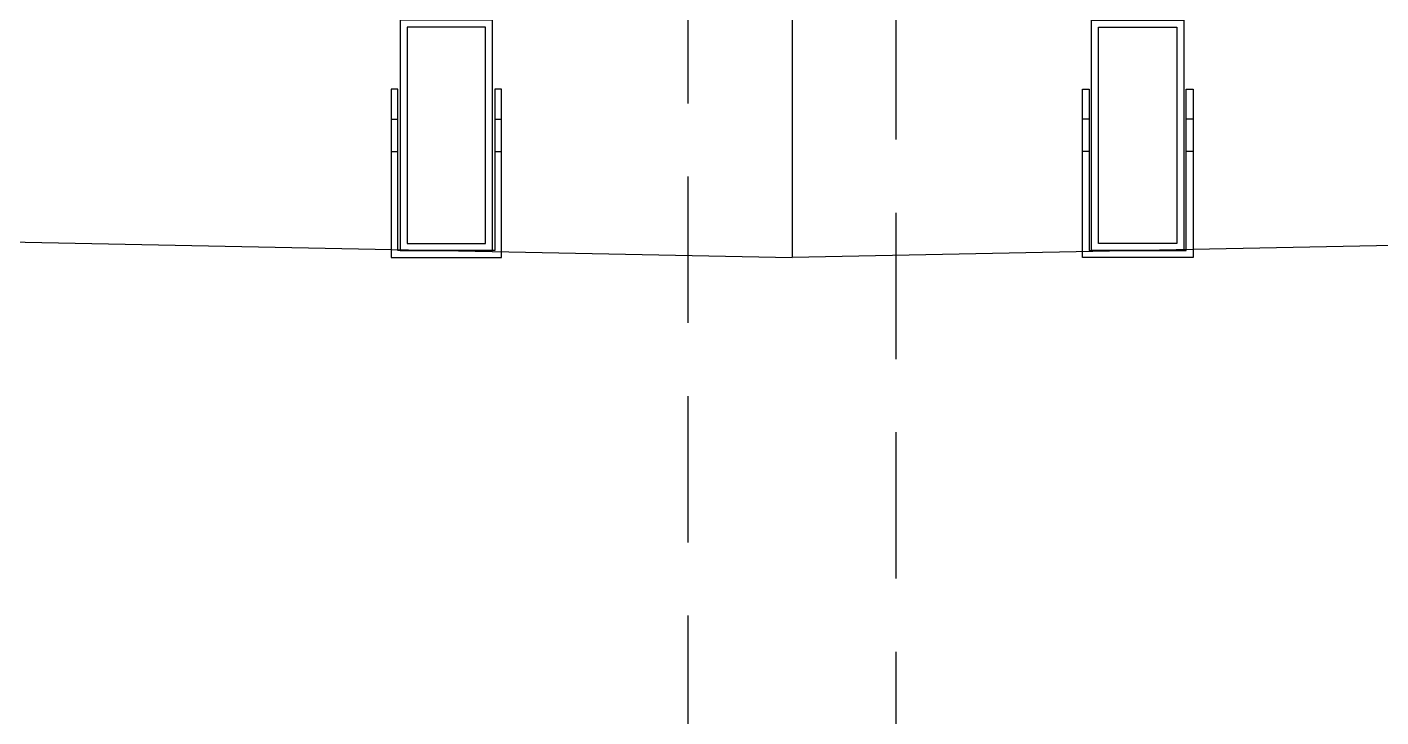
# Model space of a CAD drawing. Header units: centimetres. Extents: x 77182 to 116086, y 20619 to 33555.
# Drawn here: x 87350.8 to 87409.6, y 22726 to 22755.9 of the extents above; entities that cross this region are included whole.
import ezdxf

# ---------------------------------------------------------------- set-up
doc = ezdxf.new("R2010")
doc.units = ezdxf.units.CM
doc.header["$LTSCALE"] = 100
doc.linetypes.add('HIDDEN', pattern=[9.525, 6.35, -3.175])
for name, color, linetype in [('A-ELEV-01', 255, 'Continuous'), ('A-ELEV-02', 253, 'Continuous'), ('M-PIPE', 235, 'Continuous'), ('S-STEL', 3, 'Continuous')]:
    doc.layers.add(name, color=color, linetype=linetype)

# ---------------------------------------------------------------- blocks, each defined once
blk = doc.blocks.new('SYPHONKES')
at = {"ltscale": 0.1}
blk.add_lwpolyline([(0, 27.038), (0, -2.482)], dxfattribs=at)
blk = doc.blocks.new('A$Ccc9a2781')
at = {"linetype": 'HIDDEN', "ltscale": 0.1}
for points in [[(702.5, 237.5), (702.5, 1047.28)], [(792.5, 1047.28), (792.5, 237.5)]]:
    blk.add_lwpolyline(points, dxfattribs=at)
at = {"xscale": 10, "yscale": 10, "zscale": 10}
blk.add_blockref('SYPHONKES', (747.5, 1045.77, -5331.08), dxfattribs=at)

msp = doc.modelspace()

# ---------------------------------------------------------------- linework, layer by layer
at = {"layer": 'A-ELEV-01'}
for points in [[(87384.043, 22755.909), (87384.043, 22745.907)], [(87303.71, 22747.514), (87384.043, 22745.907)], [(87482.603, 22747.878), (87384.043, 22745.907)]]:
    msp.add_lwpolyline(points, dxfattribs=at)
at = {"layer": 'A-ELEV-02'}
for points in [[(87371.143, 22746.209), (87366.943, 22746.209), (87366.943, 22753.209), (87366.643, 22753.209), (87366.643, 22745.909), (87371.443, 22745.909), (87371.443, 22753.209), (87371.143, 22753.209)], [(87396.943, 22746.209), (87401.143, 22746.209), (87401.143, 22753.209), (87401.443, 22753.209), (87401.443, 22745.909), (87396.643, 22745.909), (87396.643, 22753.209), (87396.943, 22753.209)]]:
    msp.add_lwpolyline(points, close=True, dxfattribs=at)
for points in [[(87366.643, 22751.909), (87366.943, 22751.909)], [(87371.143, 22751.909), (87371.443, 22751.909)], [(87396.943, 22751.909), (87396.643, 22751.909)], [(87401.443, 22751.909), (87401.143, 22751.909)], [(87366.643, 22750.509), (87366.943, 22750.509)], [(87371.143, 22750.509), (87371.443, 22750.509)], [(87396.943, 22750.509), (87396.643, 22750.509)], [(87401.443, 22750.509), (87401.143, 22750.509)]]:
    msp.add_lwpolyline(points, dxfattribs=at)
at = {"layer": 'S-STEL'}
for points in [[(87367.043, 22746.209), (87371.043, 22746.209), (87371.043, 22756.209), (87367.043, 22756.209)], [(87401.043, 22746.209), (87397.043, 22746.209), (87397.043, 22756.209), (87401.043, 22756.209)], [(87367.343, 22746.509), (87370.743, 22746.509), (87370.743, 22755.909), (87367.343, 22755.909)], [(87400.743, 22746.509), (87397.343, 22746.509), (87397.343, 22755.909), (87400.743, 22755.909)]]:
    msp.add_lwpolyline(points, close=True, dxfattribs=at)

# ---------------------------------------------------------------- block references
at = {"layer": 'M-PIPE', "lineweight": 35, "xscale": 0.1, "yscale": 0.1, "zscale": 0.1}
msp.add_blockref('A$Ccc9a2781', (87309.293, 22652.644, 533.108), dxfattribs=at)

doc.saveas('drawing.dxf')
